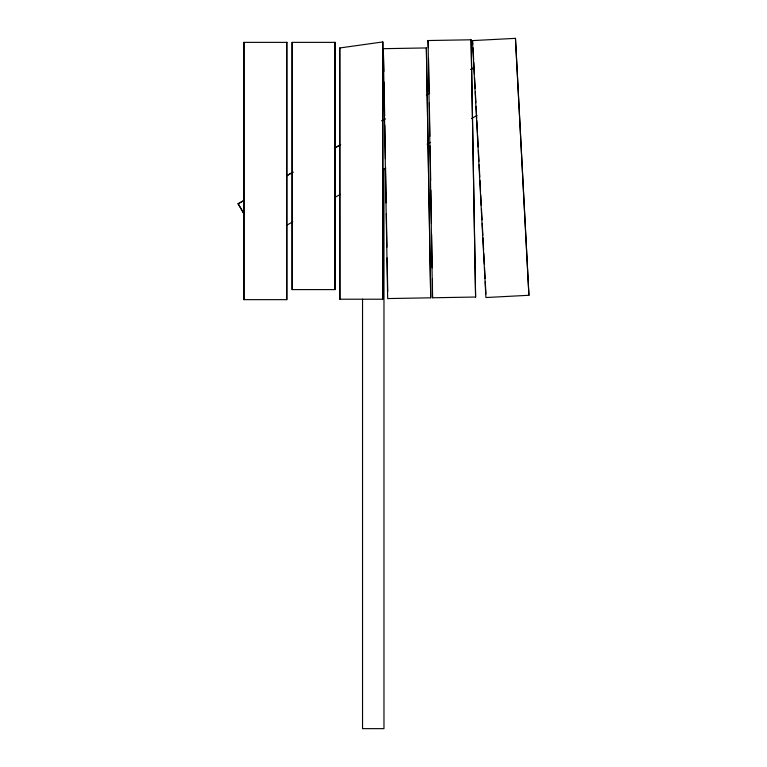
<?xml version="1.0" encoding="UTF-8"?>
<svg xmlns="http://www.w3.org/2000/svg" width="767" height="767" viewBox="0 0 767 767"><rect width="100%" height="100%" fill="white"/><g stroke="black" fill="none" stroke-linecap="round" stroke-linejoin="round"><path stroke-width="1.15" d="M244.031 214.118L238.077 203.801L244.29 200.216M286.705 175.729L292.908 172.144M334.287 148.252L340.49 144.666M381.87 120.774L384.976 118.981M426.356 95.089L429.462 93.296M470.842 69.394L473.948 67.601M238.077 203.801L244.472 200.216M286.887 175.729L293.09 172.144M335.505 147.648L340.682 144.666M382.062 120.774L385.168 118.981M427.583 94.485L429.645 93.296M471.024 69.394L474.131 67.601M286.417 225.412L292.802 221.826M335.035 197.33L340.395 194.348M382.618 169.852L385.916 168.059M427.104 144.167L430.392 142.374M471.59 118.482L476.949 115.491M339.762 47.966L382.829 41.936L382.829 299.216L339.762 299.216L339.762 47.966L339.954 299.216M472.453 40.593L515.462 38.35L528.923 295.285L485.923 297.529L472.453 40.593L472.827 44.179M428.053 40.536L471.101 39.788L475.598 297.03L432.54 297.778L428.053 40.536L428.36 47.717M383.299 48.685L426.356 47.938L430.718 297.817L387.661 298.564L383.299 48.685L383.883 71.398M515.462 38.35L528.923 295.285M471.101 39.788L475.598 297.03M382.829 41.936L382.637 299.216M426.356 47.938L430.718 297.817M432.54 297.778L432.396 278.632M238.269 203.801L244.222 214.118M473.018 47.765L473.642 59.711M473.766 62.108L474.399 74.054M474.581 77.64L475.147 88.397M475.339 91.982L475.895 102.74M476.086 106.325L476.71 118.271M476.834 120.659L477.467 132.614M477.592 135.002L478.215 146.948M478.407 150.533L478.963 161.291M479.154 164.876L479.778 176.832M479.969 180.408L480.535 191.165M480.717 194.751L481.283 205.508M481.475 209.094L482.04 219.851M482.222 223.437L482.846 235.383M482.97 237.77L483.603 249.726M483.785 253.311L484.351 264.069M484.543 267.645L485.108 278.402M485.29 281.988L485.914 293.943M428.552 58.484L429.137 91.982M429.319 102.749L429.903 136.258M430.076 145.826L430.68 180.523M430.843 190.091L431.428 223.6M431.62 234.366L432.204 267.865M384.075 82.165L384.66 115.635M384.823 125.203L385.408 158.683M385.6 169.44L386.185 202.919M386.367 213.677L386.952 247.156M387.143 257.913L387.728 291.393M383.97 168.711L383.97 728.65L362.542 728.65L362.542 299.13M334.92 42.367L334.92 289.6M292.237 42.367L292.237 289.6M286.685 42.367L286.685 299.648M244.002 42.367L244.002 299.648M286.877 42.367L243.81 42.367L243.81 299.648L286.877 299.648L286.877 42.367M335.112 42.367L292.045 42.367L292.045 289.6L335.112 289.6L335.112 42.367"/></g></svg>
